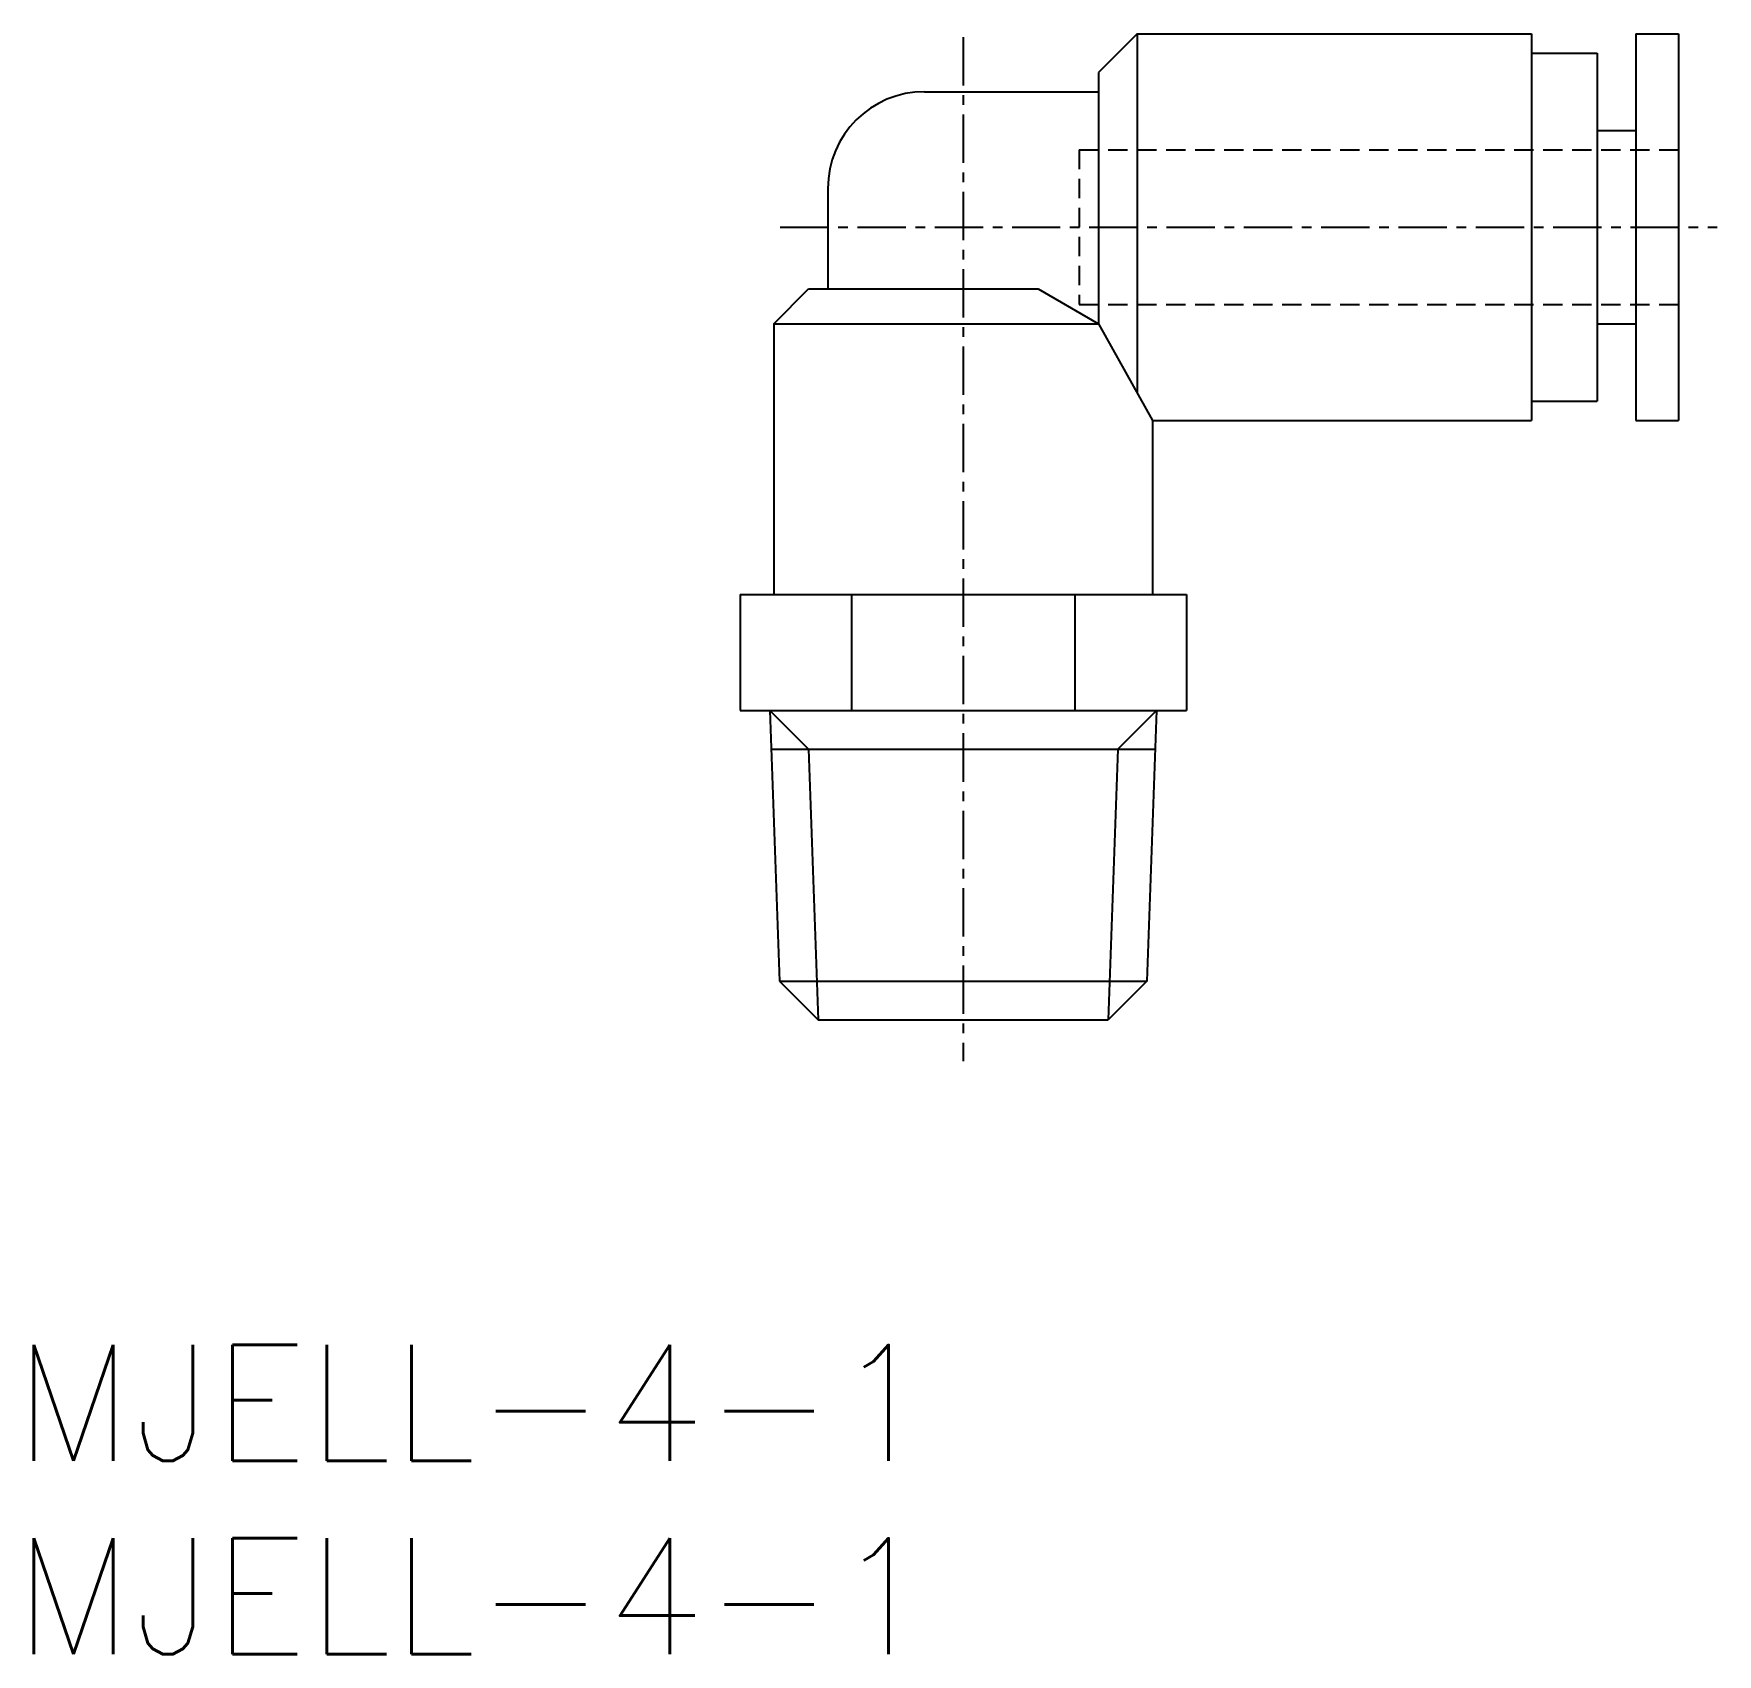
# Model space of a CAD drawing. Extents: x 0.5 to 44.1, y 0 to 41.9.
import ezdxf

# ---------------------------------------------------------------- set-up
doc = ezdxf.new("R2010")
doc.units = 0
doc.linetypes.add('CENTER', pattern=[2, 1.25, -0.25, 0.25, -0.25])
doc.linetypes.add('DASHED', pattern=[0.75, 0.5, -0.25])
doc.layers.get('0').update_dxf_attribs({"linetype": 'CONTINUOUS'})
doc.layers.add('CENTER', color=1, linetype='CENTER')
doc.styles.get("Standard").update_dxf_attribs({"font": 'txt.shx'})

# ---------------------------------------------------------------- blocks, each defined once
blk = doc.blocks.new('*U4')
at = {"color": 7, "linetype": 'CONTINUOUS'}
blk.add_text('MJELL-4-1', height=3, dxfattribs=at).set_placement((0, 5))
blk = doc.blocks.new('*U5')
at = {"color": 7, "linetype": 'CONTINUOUS'}
blk.add_text('MJELL-4-1', height=3, dxfattribs=at).set_placement((0, 0))

msp = doc.modelspace()

# ---------------------------------------------------------------- linework, layer by layer
at = {"color": 7, "linetype": 'CONTINUOUS'}
for p, q in [((29.061, 41.907), (28.061, 40.907)), ((29.061, 41.907), (29.061, 32.621)), ((29.061, 41.907), (39.261, 41.907)), ((39.261, 41.907), (39.261, 31.907)), ((41.961, 41.907), (43.061, 41.907)), ((41.961, 41.907), (41.961, 31.907)), ((43.061, 41.907), (43.061, 31.907)), ((39.261, 41.407), (40.961, 41.407)), ((40.961, 41.407), (40.961, 32.407)), ((28.061, 40.907), (28.061, 34.407)), ((23.561, 40.407), (28.061, 40.407)), ((40.961, 39.407), (41.961, 39.407)), ((21.061, 37.907), (21.061, 35.307)), ((19.661, 34.407), (20.561, 35.307)), ((20.561, 35.307), (26.497, 35.307)), ((26.497, 35.307), (28.061, 34.407)), ((19.661, 34.407), (19.661, 27.407)), ((19.661, 34.407), (28.061, 34.407)), ((28.061, 34.407), (29.461, 31.907)), ((40.961, 34.407), (41.961, 34.407)), ((39.261, 32.407), (40.961, 32.407)), ((29.461, 31.907), (29.461, 27.407)), ((29.461, 31.907), (39.261, 31.907)), ((41.961, 31.907), (43.061, 31.907)), ((18.787, 27.407), (18.787, 24.407)), ((18.787, 27.407), (30.334, 27.407)), ((21.674, 27.407), (21.674, 24.407)), ((27.447, 27.407), (27.447, 24.407)), ((30.334, 27.407), (30.334, 24.407)), ((18.787, 24.407), (30.334, 24.407)), ((19.561, 24.407), (19.811, 17.407)), ((29.561, 24.407), (29.311, 17.407)), ((19.596, 23.407), (29.525, 23.407)), ((19.811, 17.407), (20.811, 16.407)), ((19.823, 17.407), (29.311, 17.407)), ((29.311, 17.407), (28.311, 16.407)), ((20.811, 16.407), (28.311, 16.407))]:
    msp.add_line(p, q, dxfattribs=at)
at = {"color": 3, "linetype": 'DASHED'}
for p, q in [((27.561, 38.907), (43.061, 38.907)), ((27.561, 38.907), (27.561, 34.907)), ((27.561, 34.907), (43.061, 34.907))]:
    msp.add_line(p, q, dxfattribs=at)
at = {"color": 3, "linetype": 'CONTINUOUS'}
for p, q in [((19.561, 24.407), (20.561, 23.407)), ((29.561, 24.407), (28.561, 23.407)), ((20.561, 23.407), (20.811, 16.407)), ((28.561, 23.407), (28.311, 16.407))]:
    msp.add_line(p, q, dxfattribs=at)
at = {"color": 7, "linetype": 'CONTINUOUS'}
msp.add_arc((23.561, 37.907), 2.5, 90, 180, dxfattribs=at)
at = {"layer": 'CENTER', "color": 1, "linetype": 'CENTER'}
for p, q in [((24.561, 41.815), (24.561, 15.335)), ((19.823, 36.907), (44.069, 36.907))]:
    msp.add_line(p, q, dxfattribs=at)

# ---------------------------------------------------------------- block references
at = {"color": 7, "linetype": 'CONTINUOUS'}
for name in ['*U4', '*U5']:
    msp.add_blockref(name, (0, 0), dxfattribs=at)

doc.saveas('drawing.dxf')
